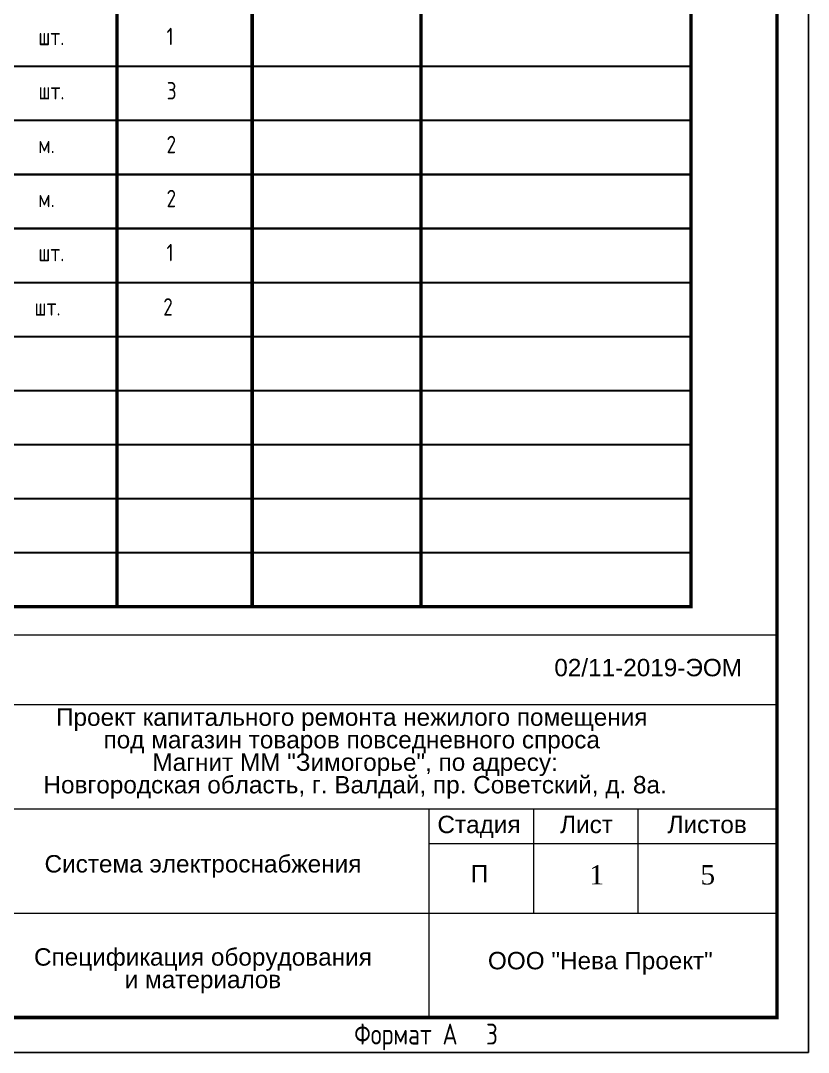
# Model space of a CAD drawing. Header units: metres. Extents: x -1525 to -1043, y -1331 to -1144.
# Drawn here: x -1429.15 to -1417.84, y -1301.4 to -1286.58 of the extents above; entities that cross this region are included whole.
import ezdxf
from ezdxf.enums import TextEntityAlignment as Align

# ---------------------------------------------------------------- set-up
doc = ezdxf.new("R2010")
doc.units = ezdxf.units.M
doc.header["$MEASUREMENT"] = 0
doc.layers.add('ЭО_схема', color=250, linetype='Continuous')
doc.styles.add('GOST 2.304', font='CS_Gost2304.shx')
doc.styles.add('Style-Arial', font='arial.ttf')
doc.styles.add('Times', font='CS_Gost2304.shx')
doc.styles.add('перспектива_2011', font='times.ttf')

# ---------------------------------------------------------------- blocks, each defined once
blk = doc.blocks.new('*U71')
for points, const_width in [([(0, -35), (0, -235), (-395, -235), (-395, -35)], 0.5), ([(-85, -35), (-85, -235)], 0.5), ([(-65, -35), (-65, -235)], 0.5), ([(-40, -35), (-40, -235)], 0.5), ([(0, -155), (-395, -155)], 0.3), ([(0, -163), (-395, -163)], 0.3), ([(0, -171), (-395, -171)], 0.3), ([(0, -179), (-395, -179)], 0.3), ([(0, -187), (-395, -187)], 0.3), ([(0, -195), (-395, -195)], 0.3), ([(0, -203), (-395, -203)], 0.3), ([(0, -211), (-395, -211)], 0.3), ([(0, -219), (-395, -219)], 0.3), ([(0, -227), (-395, -227)], 0.3), ([(0, -235), (-395, -235)], 0.3)]:
    blk.add_lwpolyline(points, dxfattribs=dict(const_width=const_width))

msp = doc.modelspace()

# ---------------------------------------------------------------- linework, layer by layer
at = {"layer": 'ЭО_схема', "color": 7, "linetype": 'Continuous', "lineweight": 13}
for p, q in [((-1436.78848202, -1295.40414735), (-1418.28848202, -1295.40414735)), ((-1430.28848202, -1296.40414735), (-1418.28848202, -1296.40414735)), ((-1430.28848202, -1297.90414735), (-1418.28848202, -1297.90414735)), ((-1423.28848202, -1298.40414735), (-1418.28848202, -1298.40414735)), ((-1430.28848202, -1299.40414735), (-1418.28848202, -1299.40414735))]:
    msp.add_line(p, q, dxfattribs=at)
at = {"layer": 'ЭО_схема'}
msp.add_lwpolyline([(-1459.83848202, -1301.40414735), (-1459.83848202, -1271.70414735), (-1417.83848202, -1271.70414735), (-1417.83848202, -1301.40414735), (-1459.83848202, -1301.40414735)], dxfattribs=at)
at = {"layer": 'ЭО_схема', "const_width": 0.05}
msp.add_lwpolyline([(-1418.28848202, -1300.90414735), (-1457.78848202, -1300.90414735), (-1457.78848202, -1272.20414735), (-1418.28848202, -1272.20414735), (-1418.28848202, -1300.90414735)], dxfattribs=at)
at = {"layer": 'ЭО_схема', "color": 7, "linetype": 'Continuous', "lineweight": 13, "flags": 128}
for points in [[(-1423.28848202, -1297.90414735), (-1423.28848202, -1300.90414735)], [(-1421.78848202, -1297.90414735), (-1421.78848202, -1299.40414735)], [(-1420.28848202, -1297.90414735), (-1420.28848202, -1299.40414735)]]:
    msp.add_lwpolyline(points, dxfattribs=at)

# ---------------------------------------------------------------- block references
at = {"layer": 'ЭО_схема', "color": 0, "linetype": 'Continuous', "xscale": 0.097, "yscale": 0.097, "zscale": 0.097}
msp.add_blockref('*U71', (-1419.52348202, -1272.20414735), dxfattribs=at)

# ---------------------------------------------------------------- texts
at = {"color": 7, "linetype": 'Continuous', "lineweight": 13, "style": 'Style-Arial'}
msp.add_text('02/11-2019-ЭОМ', height=0.25, dxfattribs=at).set_placement((-1420.13954333, -1295.75053355), align=Align.TOP_CENTER)
at = {"color": 7, "linetype": 'Continuous', "lineweight": 13, "char_height": 0.25, "line_spacing_factor": 0.776524, "style": 'Style-Arial'}
for s, insert, attachment_point in [('Проект капитального ремонта нежилого помещения\\Pпод магазин товаров повседневного спроса\\P Магнит ММ "Зимогорье", по адресу:\\P Новгородская область, г. Валдай, пр. Советский, д. 8а.', (-1424.39777794, -1296.46252625), 2), ('Система электроснабжения', (-1426.53526493, -1298.73269083), 5)]:
    msp.add_mtext(s, dxfattribs=dict(at, insert=insert, attachment_point=attachment_point))
at = {"color": 7, "linetype": 'Continuous', "lineweight": 13, "insert": (-1426.53526493, -1300.23269083), "char_height": 0.25, "width": 4.9632438083, "attachment_point": 5, "line_spacing_factor": 0.776524, "style": 'Style-Arial'}
msp.add_mtext('Спецификация оборудования и материалов', dxfattribs=at)
at = {"layer": 'ЭО_схема', "color": 7, "linetype": 'Continuous', "style": 'Times'}
for s, p in [('1', (-1427.05813273, -1286.93342455)), ('3', (-1427.0556989, -1287.71335364)), ('2', (-1427.05813273, -1288.48542455)), ('2', (-1427.05813273, -1289.26142455)), ('1', (-1427.05813273, -1290.03742455))]:
    msp.add_text(s, height=0.25, dxfattribs=at).set_placement(p)
at = {"layer": 'ЭО_схема', "color": 0, "linetype": 'Continuous', "style": 'Times'}
for s, p in [('шт.', (-1428.90054778, -1286.93342455)), ('шт.', (-1428.89811395, -1287.71335364)), ('м.', (-1428.90054778, -1288.48542455)), ('м.', (-1428.90054778, -1289.26142455)), ('шт.', (-1428.90054778, -1290.03742455)), ('шт.', (-1428.95484435, -1290.81894187)), ('2', (-1427.1058136, -1290.81894187))]:
    msp.add_text(s, height=0.25, dxfattribs=at).set_placement(p)
at = {"layer": 'ЭО_схема', "color": 7, "linetype": 'Continuous', "lineweight": 0, "style": 'Style-Arial'}
for s, p in [('Стадия', (-1422.57003726, -1298.12913735)), ('Лист', (-1421.02571637, -1298.12913735)), ('Листов', (-1419.29222532, -1298.12913735))]:
    msp.add_text(s, height=0.25, dxfattribs=at).set_placement(p, align=Align.MIDDLE_CENTER)
at = {"layer": 'ЭО_схема', "color": 7, "lineweight": 20, "style": 'перспектива_2011'}
for s, height, p in [('1', 0.27809, (-1420.98520758, -1298.99221063)), ('5', 0.2781, (-1419.3883061, -1298.99221063))]:
    msp.add_text(s, height=height, dxfattribs=at).set_placement(p)
at = {"layer": 'ЭО_схема', "color": 7, "linetype": 'Continuous', "lineweight": 13, "style": 'Style-Arial'}
msp.add_text('ООО "Нева Проект"', height=0.25, dxfattribs=at).set_placement((-1422.44177698, -1299.96078263), align=Align.TOP_LEFT)
at = {"layer": 'ЭО_схема', "lineweight": 25, "style": 'Times'}
for s, p in [('Формат А', (-1424.36248277, -1301.29191206)), ('3', (-1422.46839481, -1301.29191206))]:
    msp.add_text(s, height=0.3, dxfattribs=at).set_placement(p)
at = {"layer": 'ЭО_схема', "color": 7, "linetype": 'Continuous', "lineweight": 0, "insert": (-1422.56287597, -1298.83743425), "char_height": 0.25, "attachment_point": 5, "line_spacing_factor": 0.72, "style": 'GOST 2.304'}
msp.add_mtext('\\fArial|b0|i0|c204204|p39;П', dxfattribs=at)

doc.saveas('drawing.dxf')
